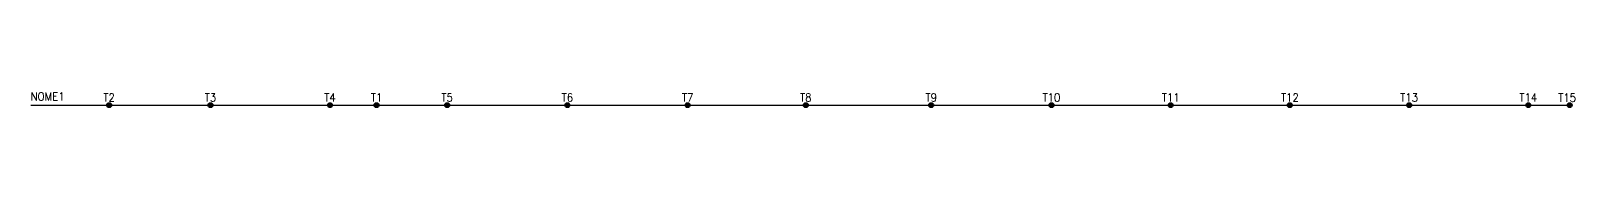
# Model space of a CAD drawing. Header units: millimetres. Extents: x 0 to 376, y -1 to 3.
import ezdxf
from ezdxf.enums import TextEntityAlignment as Align

# ---------------------------------------------------------------- set-up
doc = ezdxf.new("R2010")
doc.units = ezdxf.units.MM
doc.header["$LTSCALE"] = 10
doc.styles.add('ROMANS', font='romans.shx')

msp = doc.modelspace()

# ---------------------------------------------------------------- hatches: boundary and pattern name
h = msp.add_hatch(color=256)
h.dxf.hatch_style = 1
h.paths.add_polyline_path([(19.62, 0, 1), (18.42, 0, 1)])
h = msp.add_hatch(color=256)
h.dxf.hatch_style = 1
h.paths.add_polyline_path([(44.27, 0, 1), (43.07, 0, 1)])
h = msp.add_hatch(color=256)
h.dxf.hatch_style = 1
h.paths.add_polyline_path([(73.36, 0, 1), (72.16, 0, 1)])
h = msp.add_hatch(color=256)
h.dxf.hatch_style = 1
h.paths.add_polyline_path([(84.7, 0, 1), (83.5, 0, 1)])
h = msp.add_hatch(color=256)
h.dxf.hatch_style = 1
h.paths.add_polyline_path([(101.86, 0, 1), (100.66, 0, 1)])
h = msp.add_hatch(color=256)
h.dxf.hatch_style = 1
h.paths.add_polyline_path([(131.11, 0, 1), (129.91, 0, 1)])
h = msp.add_hatch(color=256)
h.dxf.hatch_style = 1
h.paths.add_polyline_path([(160.36, 0, 1), (159.16, 0, 1)])
h = msp.add_hatch(color=256)
h.dxf.hatch_style = 1
h.paths.add_polyline_path([(189.11, 0, 1), (187.91, 0, 1)])
h = msp.add_hatch(color=256)
h.dxf.hatch_style = 1
h.paths.add_polyline_path([(219.62, 0, 1), (218.42, 0, 1)])
h = msp.add_hatch(color=256)
h.dxf.hatch_style = 1
h.paths.add_polyline_path([(248.87, 0, 1), (247.67, 0, 1)])
h = msp.add_hatch(color=256)
h.dxf.hatch_style = 1
h.paths.add_polyline_path([(277.87, 0, 1), (276.67, 0, 1)])
h = msp.add_hatch(color=256)
h.dxf.hatch_style = 1
h.paths.add_polyline_path([(306.87, 0, 1), (305.67, 0, 1)])
h = msp.add_hatch(color=256)
h.dxf.hatch_style = 1
h.paths.add_polyline_path([(335.87, 0, 1), (334.67, 0, 1)])
h = msp.add_hatch(color=256)
h.dxf.hatch_style = 1
h.paths.add_polyline_path([(364.87, 0, 1), (363.67, 0, 1)])
h = msp.add_hatch(color=256)
h.dxf.hatch_style = 1
h.paths.add_polyline_path([(374.92, 0, 1), (373.72, 0, 1)])

# ---------------------------------------------------------------- linework, layer by layer
at = {"color": 7}
msp.add_line((0, 0), (374.32, 0), dxfattribs=at)
for centre in [(19.02, 0), (43.67, 0), (72.76, 0), (84.1, 0), (101.26, 0), (130.51, 0), (159.76, 0), (188.51, 0), (219.02, 0), (248.27, 0), (277.27, 0), (306.27, 0), (335.27, 0), (364.27, 0), (374.32, 0)]:
    msp.add_circle(centre, 0.6)

# ---------------------------------------------------------------- texts
at = {"style": 'ROMANS', "width": 0.9}
for tag, p in [('NOME1', (-0.06, 1.11)), ('T15', (371.56, 0.83))]:
    msp.add_attdef(tag, p, '', height=2, dxfattribs=at)
at = {"style": 'ROMANS', "width": 0.9, "flags": 1}
for tag, p in [('T2', (19.02, 0.86)), ('T3', (43.67, 0.86)), ('T4', (72.76, 0.86)), ('T1', (84.1, 0.86)), ('T5', (101.26, 0.86)), ('T6', (130.51, 0.86)), ('T7', (159.76, 0.86)), ('T8', (188.51, 0.86)), ('T9', (219.02, 0.86)), ('T10', (248.27, 0.86)), ('T11', (277.27, 0.86)), ('T12', (306.27, 0.86)), ('T13', (335.27, 0.86)), ('T14', (364.27, 0.86))]:
    msp.add_attdef(tag, text='', height=2, dxfattribs=at).set_placement(p, align=Align.CENTER)

doc.saveas('drawing.dxf')
